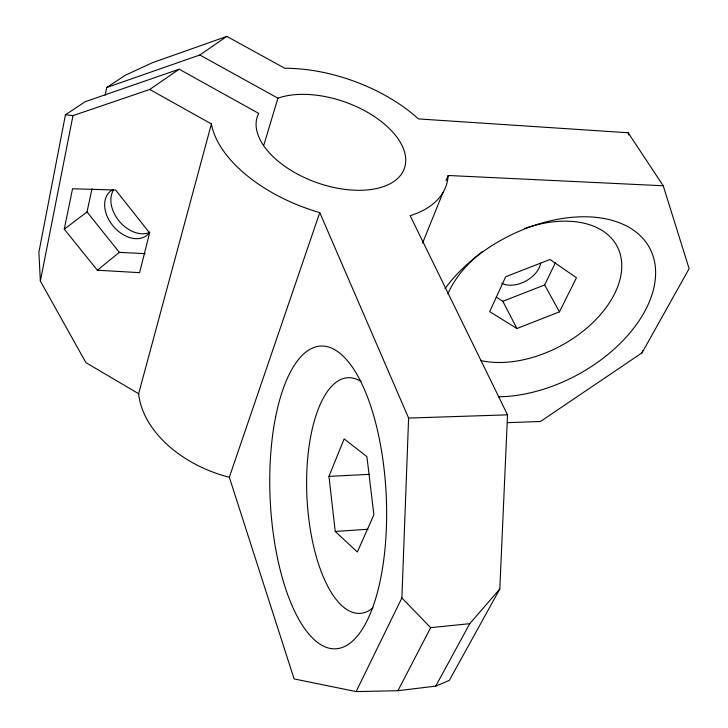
<?xml version="1.0" encoding="UTF-8"?>
<svg xmlns="http://www.w3.org/2000/svg" width="728" height="728" viewBox="0 0 728 728"><rect width="100%" height="100%" fill="white"/><g stroke="black" fill="none" stroke-linecap="round" stroke-linejoin="round"><path stroke-width="1.09" d="M356.119 691.6L401.892 597.934L408.608 418.063L319.765 212.603A123.733 67.859 19.6 0 1 211.411 123.942L149.741 89.453L72.982 115.625L65.456 114.751L38.875 252.298L40.358 281.063L85.913 362.644L138.629 393.712A106.807 73.164 17.8 0 0 229.329 477.259L294.094 678.915L356.119 691.6L397.934 690.708L435.717 686.122L449.294 680.407L499.808 588.998L507.525 414.851L410.164 215.679A123.733 67.859 19.6 0 0 448.184 175.484L663.226 185.776L689.125 268.659L642.032 352.825L540.467 421.494L507.489 422.659M40.358 281.063L72.982 115.625M64.282 229.174L72.554 188.761L115.661 190.035L149.604 232.915L139.585 272.654L97.379 270.224L64.282 229.174L87.023 211.957L92.037 188.634M105.114 95.222L106.752 87.487L125.398 75.184L152.68 62.617L226.854 36.4L284.812 68.277A123.733 67.859 19.6 0 1 418.409 118.919L628.155 132.76L663.226 185.776M138.629 393.712L211.411 123.942M263.9 144.89L277.923 98.189L199.836 54.991L106.752 87.487M642.032 352.825L642.742 350.678M229.329 477.259L319.765 212.603M446.055 180.753L448.184 175.484M422.631 242.924L443.088 192.319M328.965 476.385L344.144 438.875L366.912 456.674L373.883 514.796L357.357 552.006L335.235 531.467L328.965 476.385L369.451 474.347M496.259 297.151L502.811 301.292L544.653 284.948L555.291 262.908M559.441 311.848L576.458 277.75L550.022 259.468L505.705 276.731L489.68 311.666L516.944 328.519L559.441 311.848L544.653 284.948M397.934 690.708L430.658 627.663L469.742 623.678L499.808 588.998M435.717 686.122L469.742 623.678M97.379 270.224L119.319 252.343L145.236 253.672M149.741 89.453L179.179 69.196L258.668 113.377A77.96 42.706 19.6 0 0 337.355 188.188A77.96 42.706 19.6 0 0 398.716 139.776A77.96 42.706 19.6 0 0 277.923 98.189M199.836 54.991L226.854 36.4M65.456 114.751L85.249 101.683L179.179 69.196M335.235 531.467L368.05 529.238M408.608 418.063L507.525 414.851M401.892 597.934L430.658 627.663M87.023 211.957L119.319 252.343M502.811 301.292L516.944 328.519M628.155 132.76L628.856 134.898M373.009 607.853A117.982 47.029 87.1 0 1 307.016 498.635A117.982 47.029 87.1 0 1 360.897 381.454M445.054 288.588A123.887 77.395 -28.4 0 1 597.706 217.554A123.887 77.395 -28.4 0 1 644.28 312.23A123.887 77.395 -28.4 0 1 498.28 396.787M524.433 228.565A96.405 61.116 -28.4 0 1 618.718 283.784A96.405 61.116 -28.4 0 1 480.717 360.56M447.856 293.957A96.405 61.116 -28.4 0 1 482.291 251.651M540.658 263.208A24.079 15.625 -28.6 0 1 525.07 281.454A24.079 15.625 -28.6 0 1 501.719 283.174M149.486 232.478A28.456 20.066 49.8 0 1 119.583 221.585A28.456 20.066 49.8 0 1 113.432 190.226M149.886 232.059A28.619 20.093 49.7 0 1 113.432 226.39A28.619 20.093 49.7 0 1 113.459 189.38M275.603 417.026A151.551 58.049 87.2 0 0 332.505 648.748A151.551 58.049 87.2 0 0 376.594 426.599A151.551 58.049 87.2 0 0 275.603 417.026"/></g></svg>
